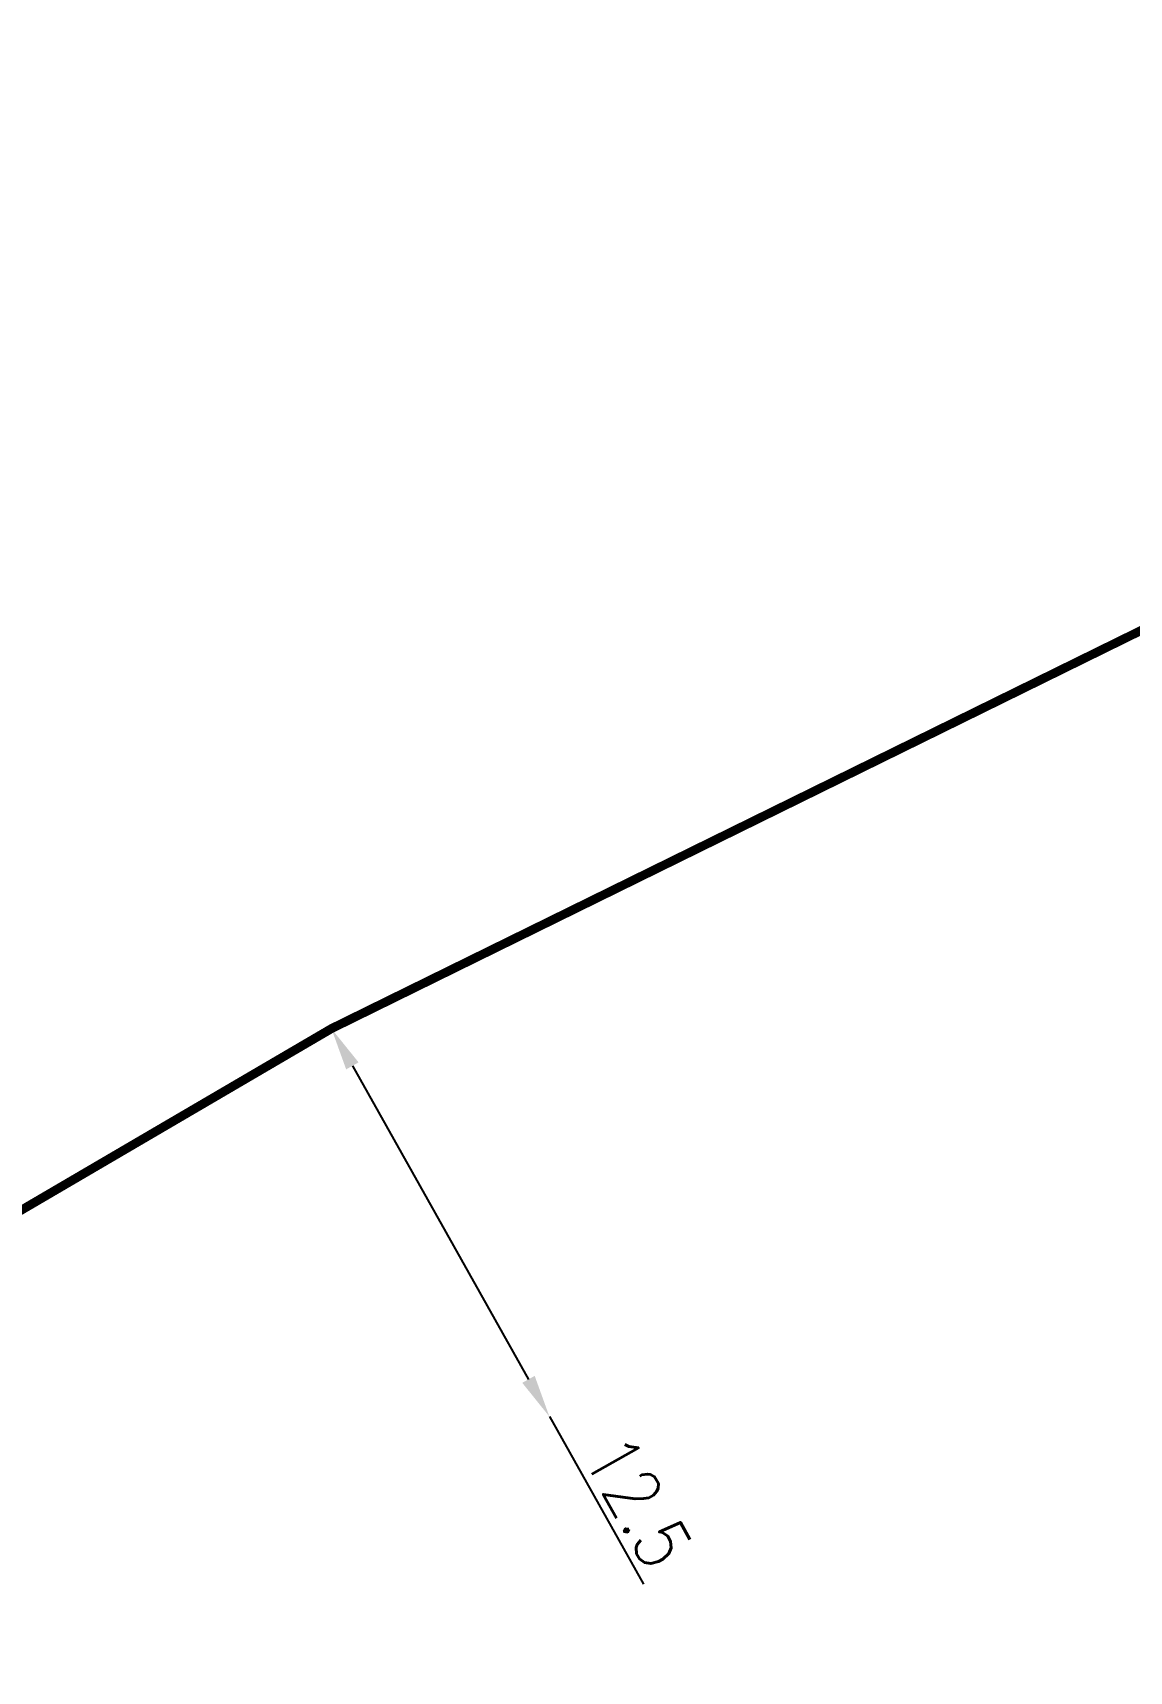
# Model space of a CAD drawing. Header units: millimetres. Extents: x 150998 to 151977, y 126997 to 128005.
# Drawn here: x 151252.53 to 151283.32, y 127088.41 to 127134.44 of the extents above; entities that cross this region are included whole.
import ezdxf

# ---------------------------------------------------------------- set-up
doc = ezdxf.new("R2010")
doc.units = ezdxf.units.MM
doc.header["$PDMODE"] = 34
doc.linetypes.add('L_100_AP', pattern=[14, 10, -1.5, 1, -1.5])
doc.layers.get('DEFPOINTS').update_dxf_attribs({"linetype": 'CONTINUOUS'})
doc.layers.add('L_140', color=3, linetype='CONTINUOUS')
doc.styles.get("Standard").update_dxf_attribs({"font": 'romans.shx', "width": 0.85})
doc.dimstyles.get("Standard").update_dxf_attribs({"dimtxt": 1.5, "dimasz": 1.2, "dimexe": 0.625, "dimexo": 0.625, "dimgap": 0.25, "dimtad": 1, "dimdec": 1, "dimzin": 0, "dimdsep": 46, "dimtxsty": 'Standard', "dimcen": -0.5, "dimadec": 0, "dimazin": 0, "dimtfac": 1, "dimtdec": 1, "dimtmove": 0, "dimatfit": 3, "dimfxl": 0, "dimtolj": 1, "dimtzin": 0, "dimarcsym": 0})

# ---------------------------------------------------------------- blocks, each defined once
blk = doc.blocks.new('*D296')
at = {"layer": 'DEFPOINTS', "color": 0, "linetype": 'Continuous', "transparency": 16777216}
for p in [(151260.914, 127106.466), (151267.036, 127095.568), (151267.036, 127095.568)]:
    blk.add_point(p, dxfattribs=at)
at = {"layer": 'L_140', "color": 0, "linetype": 'Continuous', "lineweight": -2, "transparency": 16777216}
for p, q in [((151261.459, 127106.772), (151261.459, 127106.772)), ((151261.502, 127105.42), (151266.449, 127096.614)), ((151267.036, 127095.568), (151269.683, 127090.857))]:
    blk.add_line(p, q, dxfattribs=at)
at = {"layer": 'L_140', "color": 0, "linetype": 'Continuous', "transparency": 16777216}
for points in [[(151261.677, 127105.518), (151261.328, 127105.322), (151260.914, 127106.466)], [(151266.623, 127096.712), (151266.274, 127096.516), (151267.036, 127095.568)]]:
    blk.add_solid(points, dxfattribs=at)
at = {"layer": 'L_140', "color": 0, "linetype": 'Continuous', "transparency": 16777216, "insert": (151269.525, 127093.179), "char_height": 1.5, "attachment_point": 5, "rotation": 299.3241}
blk.add_mtext('\\A1;12.5', dxfattribs=at)

msp = doc.modelspace()

# ---------------------------------------------------------------- linework, layer by layer
at = {"layer": 'L_140', "linetype": 'L_100_AP', "flags": 128}
msp.add_lwpolyline([(151321.788, 127138.338, 0.25, 0.25, 0), (151321.788, 127138.338, 0.25, 0.25, 0), (151321.788, 127138.338, 0.25, 0.25, 0), (151312.372, 127132.729, 0.25, 0.25, 0), (151306.58, 127128.98, 0.25, 0.25, 0), (151286.959, 127119.277, 0.25, 0.25, 0), (151260.914, 127106.466, 0.25, 0.25, 0), (151235.012, 127091.301, 0.25, 0.25, 0), (151229.816, 127088.54, 0, 0, 0)], format="xyseb", dxfattribs=at)

# ---------------------------------------------------------------- dimensions: what is measured, and where the dimension line sits
at = {"layer": 'L_140', "linetype": 'Continuous'}
dim = msp.add_linear_dim(base=(151267.036, 127095.568), p1=(151260.914, 127106.466), p2=(151267.036, 127095.568), angle=119.3241, dimstyle='Standard', dxfattribs=at)
dim.commit()
dim.dimension.update_dxf_attribs({"geometry": '*D296', "text_midpoint": (151268.653, 127092.689), "dimtype": 160})

doc.saveas('drawing.dxf')
